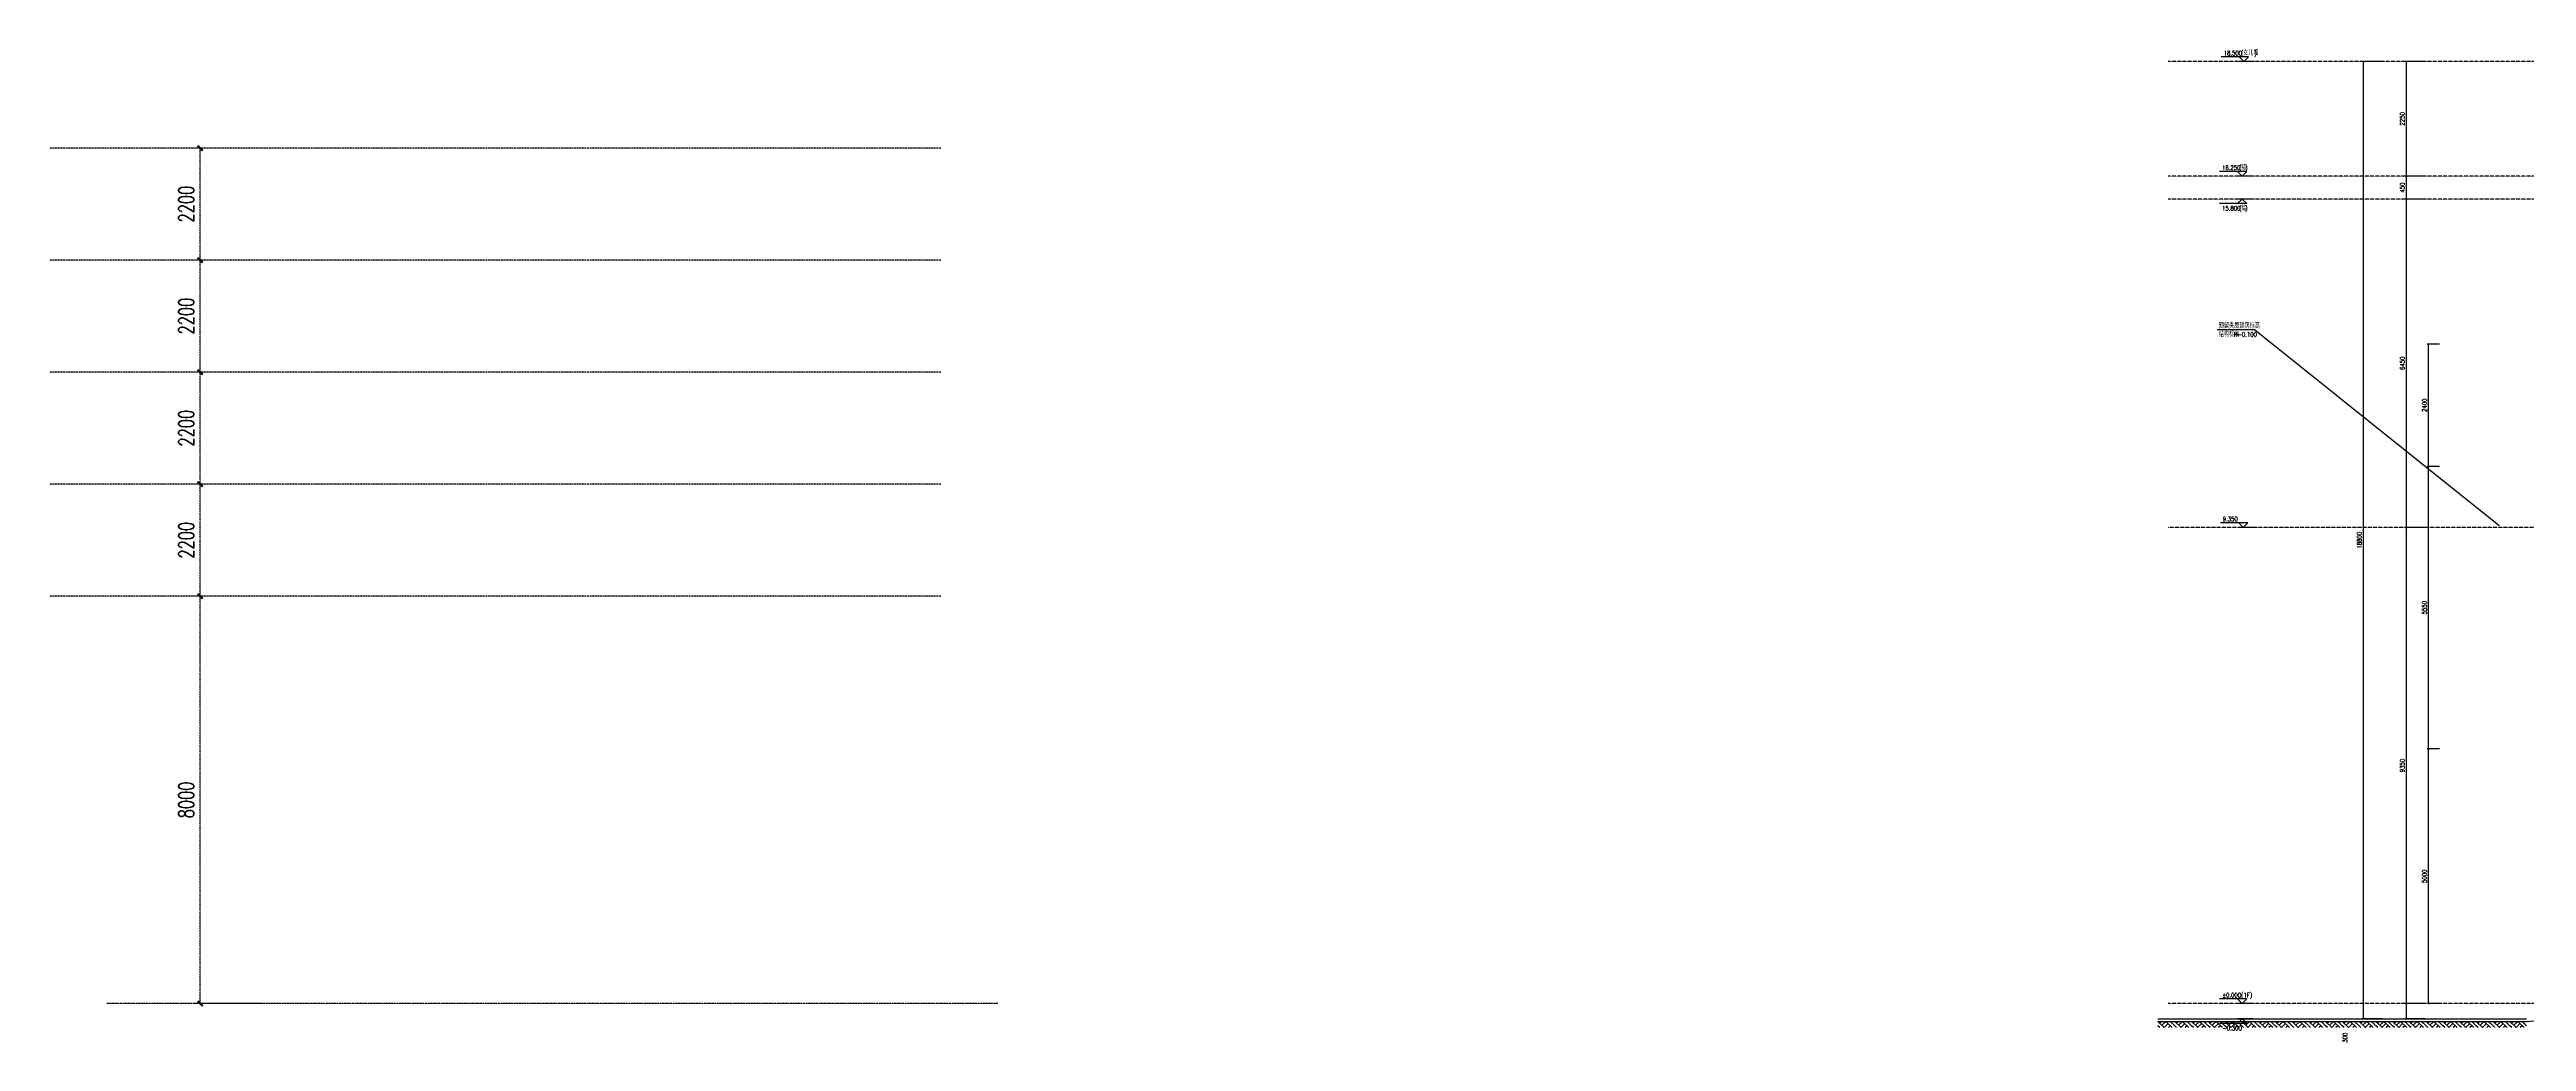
# Model space of a CAD drawing. Extents: x -1899985 to 1774885, y 556286 to 2175695.
# Drawn here: x -725660 to -676970, y 567515 to 586992 of the extents above; entities that cross this region are included whole.
import ezdxf

# ---------------------------------------------------------------- set-up
doc = ezdxf.new("R2010")
doc.units = 0
doc.header["$LTSCALE"] = 10
doc.header["$MEASUREMENT"] = 0
for name, pattern in [('20剖面图$0$__DASH', [0.35, 0.25, -0.1]), ('20剖面图$0$DASH', [0.35, 0.25, -0.1]), ('20剖面图$0$DOTE', [2.42, 2, -0.2, 0.02, -0.2])]:
    doc.linetypes.add(name, pattern=pattern)
doc.layers.get('Defpoints').update_dxf_attribs({"color": 210})
for name, color, linetype in [('20剖面图$0$A-AXIS-D', 1, 'Continuous'), ('20剖面图$0$A-AXIS-DOTE', 14, '20剖面图$0$DOTE'), ('20剖面图$0$A-AXIS-DP', 126, 'Continuous'), ('20剖面图$0$A-HATCH-2', 251, 'Continuous'), ('20剖面图$0$A-LIN-V', 9, 'Continuous'), ('20剖面图$0$AS-WALL', 40, 'Continuous'), ('20剖面图$0$DIM_ELEV', 3, 'Continuous'), ('20剖面图$0$PUB_TEXT', 7, 'Continuous'), ('A-LIN-V', 9, 'Continuous')]:
    doc.layers.add(name, color=color, linetype=linetype)
doc.layers.add('20剖面图$0$A-加建区域', color=47, linetype='Continuous', plot=False)
doc.styles.add('20剖面图$0$_TCH_DIM', font='SIMPLEX', dxfattribs={"bigfont": 'GBCBIG'})
doc.styles.add('20剖面图$0$_TCH_DIM_T3', font='SIMPLEX', dxfattribs={"width": 0.705882, "bigfont": 'GBCBIG'})
doc.styles.add('20剖面图$0$A-STANDARD', font='SIMPLEX', dxfattribs={"bigfont": 'GBCBIG'})
doc.dimstyles.new('20剖面图$0$_TCH_ARCH&&100', dxfattribs={"dimtxt": 297.5, "dimasz": 100, "dimexe": 100, "dimexo": 100, "dimgap": 126.25, "dimtad": 1, "dimdec": 0, "dimzin": 0, "dimdsep": 46, "dimtxsty": '20剖面图$0$_TCH_DIM_T3', "dimblk": '20剖面图$0$_ArchTick', "dimcen": 0.09, "dimclrt": 7, "dimazin": 2, "dimtfac": 1, "dimtdec": 0, "dimtix": 1, "dimtmove": 2, "dimatfit": 3, "dimfxl": 1, "dimtolj": 1, "dimtzin": 0, "dimarcsym": 0})
doc.dimstyles.new('20剖面图$0$_TCH_ARCH&&30', dxfattribs={"dimtxt": 89.25, "dimasz": 30, "dimexe": 30, "dimexo": 30, "dimgap": 37.875, "dimtad": 1, "dimdec": 0, "dimzin": 0, "dimdsep": 46, "dimtxsty": '20剖面图$0$_TCH_DIM_T3', "dimblk": '20剖面图$0$_ArchTick', "dimcen": 0.09, "dimclrt": 7, "dimazin": 2, "dimtfac": 1, "dimtdec": 0, "dimtix": 1, "dimtmove": 2, "dimatfit": 3, "dimfxl": 1, "dimtolj": 1, "dimtzin": 0, "dimarcsym": 0})

# ---------------------------------------------------------------- blocks, each defined once
blk = doc.blocks.new('20剖面图$0$_ArchTick')
at = {"color": 0, "linetype": 'ByBlock', "const_width": 0.4}
blk.add_lwpolyline([(-0.5, -0.5), (0.5, 0.5)], dxfattribs=at)
blk = doc.blocks.new('*D586')
at = {"layer": '20剖面图$0$A-AXIS-D', "color": 0, "linetype": '20剖面图$0$DASH', "lineweight": -2, "transparency": 16777216}
for p, q in [((-725165, 576257), (-726498, 576257)), ((-726398, 568257), (-726398, 576257)), ((-725165, 568257), (-726498, 568257))]:
    blk.add_line(p, q, dxfattribs=at)
at = {"layer": 'Defpoints', "color": 0, "linetype": '20剖面图$0$DASH', "transparency": 16777216}
for p in [(-726398, 576257), (-725065, 576257), (-725065, 568257)]:
    blk.add_point(p, dxfattribs=at)
at = {"layer": '20剖面图$0$A-AXIS-D', "color": 0, "linetype": '20剖面图$0$DASH', "lineweight": -2, "transparency": 16777216, "xscale": 100, "yscale": 100, "zscale": 100}
for p, rotation in [((-726398, 576257), 90), ((-726398, 568257), 270)]:
    blk.add_blockref('20剖面图$0$_ArchTick', p, dxfattribs=dict(at, rotation=rotation))
at = {"layer": '20剖面图$0$A-AXIS-D', "color": 7, "linetype": '20剖面图$0$DASH', "transparency": 16777216, "insert": (-726673, 572257), "char_height": 297.5, "attachment_point": 5, "rotation": 90, "style": '20剖面图$0$_TCH_DIM_T3'}
blk.add_mtext('\\A1;8000', dxfattribs=at)
blk = doc.blocks.new('*D587')
at = {"layer": '20剖面图$0$A-AXIS-D', "color": 0, "linetype": '20剖面图$0$DASH', "lineweight": -2, "transparency": 16777216}
for p, q in [((-725165, 578457), (-726498, 578457)), ((-726398, 576257), (-726398, 578457)), ((-725165, 576257), (-726498, 576257))]:
    blk.add_line(p, q, dxfattribs=at)
at = {"layer": 'Defpoints', "color": 0, "linetype": '20剖面图$0$DASH', "transparency": 16777216}
for p in [(-726398, 578457), (-725065, 578457), (-725065, 576257)]:
    blk.add_point(p, dxfattribs=at)
at = {"layer": '20剖面图$0$A-AXIS-D', "color": 0, "linetype": '20剖面图$0$DASH', "lineweight": -2, "transparency": 16777216, "xscale": 100, "yscale": 100, "zscale": 100}
for p, rotation in [((-726398, 578457), 90), ((-726398, 576257), 270)]:
    blk.add_blockref('20剖面图$0$_ArchTick', p, dxfattribs=dict(at, rotation=rotation))
at = {"layer": '20剖面图$0$A-AXIS-D', "color": 7, "linetype": '20剖面图$0$DASH', "transparency": 16777216, "insert": (-726673, 577357), "char_height": 297.5, "attachment_point": 5, "rotation": 90, "style": '20剖面图$0$_TCH_DIM_T3'}
blk.add_mtext('\\A1;2200', dxfattribs=at)
blk = doc.blocks.new('*D588')
at = {"layer": '20剖面图$0$A-AXIS-D', "color": 0, "linetype": '20剖面图$0$DASH', "lineweight": -2, "transparency": 16777216}
for p, q in [((-725165, 580657), (-726498, 580657)), ((-726398, 578457), (-726398, 580657)), ((-725165, 578457), (-726498, 578457))]:
    blk.add_line(p, q, dxfattribs=at)
at = {"layer": 'Defpoints', "color": 0, "linetype": '20剖面图$0$DASH', "transparency": 16777216}
for p in [(-726398, 580657), (-725065, 580657), (-725065, 578457)]:
    blk.add_point(p, dxfattribs=at)
at = {"layer": '20剖面图$0$A-AXIS-D', "color": 0, "linetype": '20剖面图$0$DASH', "lineweight": -2, "transparency": 16777216, "xscale": 100, "yscale": 100, "zscale": 100}
for p, rotation in [((-726398, 580657), 90), ((-726398, 578457), 270)]:
    blk.add_blockref('20剖面图$0$_ArchTick', p, dxfattribs=dict(at, rotation=rotation))
at = {"layer": '20剖面图$0$A-AXIS-D', "color": 7, "linetype": '20剖面图$0$DASH', "transparency": 16777216, "insert": (-726673, 579557), "char_height": 297.5, "attachment_point": 5, "rotation": 90, "style": '20剖面图$0$_TCH_DIM_T3'}
blk.add_mtext('\\A1;2200', dxfattribs=at)
blk = doc.blocks.new('*D589')
at = {"layer": '20剖面图$0$A-AXIS-D', "color": 0, "linetype": '20剖面图$0$DASH', "lineweight": -2, "transparency": 16777216}
for p, q in [((-725165, 582857), (-726498, 582857)), ((-726398, 580657), (-726398, 582857)), ((-725165, 580657), (-726498, 580657))]:
    blk.add_line(p, q, dxfattribs=at)
at = {"layer": 'Defpoints', "color": 0, "linetype": '20剖面图$0$DASH', "transparency": 16777216}
for p in [(-726398, 582857), (-725065, 582857), (-725065, 580657)]:
    blk.add_point(p, dxfattribs=at)
at = {"layer": '20剖面图$0$A-AXIS-D', "color": 0, "linetype": '20剖面图$0$DASH', "lineweight": -2, "transparency": 16777216, "xscale": 100, "yscale": 100, "zscale": 100}
for p, rotation in [((-726398, 582857), 90), ((-726398, 580657), 270)]:
    blk.add_blockref('20剖面图$0$_ArchTick', p, dxfattribs=dict(at, rotation=rotation))
at = {"layer": '20剖面图$0$A-AXIS-D', "color": 7, "linetype": '20剖面图$0$DASH', "transparency": 16777216, "insert": (-726673, 581757), "char_height": 297.5, "attachment_point": 5, "rotation": 90, "style": '20剖面图$0$_TCH_DIM_T3'}
blk.add_mtext('\\A1;2200', dxfattribs=at)
blk = doc.blocks.new('*D590')
at = {"layer": '20剖面图$0$A-AXIS-D', "color": 0, "linetype": '20剖面图$0$DASH', "lineweight": -2, "transparency": 16777216}
for p, q in [((-725165, 585057), (-726498, 585057)), ((-726398, 582857), (-726398, 585057)), ((-725165, 582857), (-726498, 582857))]:
    blk.add_line(p, q, dxfattribs=at)
at = {"layer": 'Defpoints', "color": 0, "linetype": '20剖面图$0$DASH', "transparency": 16777216}
for p in [(-726398, 585057), (-725065, 585057), (-725065, 582857)]:
    blk.add_point(p, dxfattribs=at)
at = {"layer": '20剖面图$0$A-AXIS-D', "color": 0, "linetype": '20剖面图$0$DASH', "lineweight": -2, "transparency": 16777216, "xscale": 100, "yscale": 100, "zscale": 100}
for p, rotation in [((-726398, 585057), 90), ((-726398, 582857), 270)]:
    blk.add_blockref('20剖面图$0$_ArchTick', p, dxfattribs=dict(at, rotation=rotation))
at = {"layer": '20剖面图$0$A-AXIS-D', "color": 7, "linetype": '20剖面图$0$DASH', "transparency": 16777216, "insert": (-726673, 583957), "char_height": 297.5, "attachment_point": 5, "rotation": 90, "style": '20剖面图$0$_TCH_DIM_T3'}
blk.add_mtext('\\A1;2200', dxfattribs=at)
blk = doc.blocks.new('*D153')
at = {"layer": '20剖面图$0$A-AXIS-D', "color": 0, "lineweight": -2, "transparency": 16777216}
for p, q in [((-678958, 568257), (-679358, 568257)), ((-679328, 567957), (-679328, 568257)), ((-678958, 567957), (-679358, 567957))]:
    blk.add_line(p, q, dxfattribs=at)
at = {"layer": 'Defpoints', "color": 0, "transparency": 16777216}
for p in [(-679328, 568257), (-678928, 568257), (-678928, 567957)]:
    blk.add_point(p, dxfattribs=at)
at = {"layer": '20剖面图$0$A-AXIS-D', "color": 0, "lineweight": -2, "transparency": 16777216, "xscale": 30, "yscale": 30, "zscale": 30}
for p, rotation in [((-679328, 568257), 90), ((-679328, 567957), 270)]:
    blk.add_blockref('20剖面图$0$_ArchTick', p, dxfattribs=dict(at, rotation=rotation))
at = {"layer": '20剖面图$0$A-AXIS-D', "color": 7, "transparency": 16777216, "insert": (-680536, 567587), "char_height": 89.2, "attachment_point": 5, "rotation": 90, "style": '20剖面图$0$_TCH_DIM_T3'}
blk.add_mtext('\\A1;300', dxfattribs=at)
blk = doc.blocks.new('*D154')
at = {"layer": '20剖面图$0$A-AXIS-D', "color": 0, "lineweight": -2, "transparency": 16777216}
for p, q in [((-678958, 577607), (-679358, 577607)), ((-679328, 568257), (-679328, 577607)), ((-678958, 568257), (-679358, 568257))]:
    blk.add_line(p, q, dxfattribs=at)
at = {"layer": 'Defpoints', "color": 0, "transparency": 16777216}
for p in [(-679328, 577607), (-678928, 577607), (-678928, 568257)]:
    blk.add_point(p, dxfattribs=at)
at = {"layer": '20剖面图$0$A-AXIS-D', "color": 0, "lineweight": -2, "transparency": 16777216, "xscale": 30, "yscale": 30, "zscale": 30}
for p, rotation in [((-679328, 577607), 90), ((-679328, 568257), 270)]:
    blk.add_blockref('20剖面图$0$_ArchTick', p, dxfattribs=dict(at, rotation=rotation))
at = {"layer": '20剖面图$0$A-AXIS-D', "color": 7, "transparency": 16777216, "insert": (-679411, 572932), "char_height": 89.2, "attachment_point": 5, "rotation": 90, "style": '20剖面图$0$_TCH_DIM_T3'}
blk.add_mtext('\\A1;9350', dxfattribs=at)
blk = doc.blocks.new('*D155')
at = {"layer": '20剖面图$0$A-AXIS-D', "color": 0, "lineweight": -2, "transparency": 16777216}
for p, q in [((-678958, 584057), (-679358, 584057)), ((-679328, 577607), (-679328, 584057)), ((-678958, 577607), (-679358, 577607))]:
    blk.add_line(p, q, dxfattribs=at)
at = {"layer": 'Defpoints', "color": 0, "transparency": 16777216}
for p in [(-679328, 584057), (-678928, 584057), (-678928, 577607)]:
    blk.add_point(p, dxfattribs=at)
at = {"layer": '20剖面图$0$A-AXIS-D', "color": 0, "lineweight": -2, "transparency": 16777216, "xscale": 30, "yscale": 30, "zscale": 30}
for p, rotation in [((-679328, 584057), 90), ((-679328, 577607), 270)]:
    blk.add_blockref('20剖面图$0$_ArchTick', p, dxfattribs=dict(at, rotation=rotation))
at = {"layer": '20剖面图$0$A-AXIS-D', "color": 7, "transparency": 16777216, "insert": (-679411, 580832), "char_height": 89.2, "attachment_point": 5, "rotation": 90, "style": '20剖面图$0$_TCH_DIM_T3'}
blk.add_mtext('\\A1;6450', dxfattribs=at)
blk = doc.blocks.new('*D156')
at = {"layer": '20剖面图$0$A-AXIS-D', "color": 0, "lineweight": -2, "transparency": 16777216}
for p, q in [((-678958, 584507), (-679358, 584507)), ((-679328, 584057), (-679328, 584507)), ((-678958, 584057), (-679358, 584057))]:
    blk.add_line(p, q, dxfattribs=at)
at = {"layer": 'Defpoints', "color": 0, "transparency": 16777216}
for p in [(-679328, 584507), (-678928, 584507), (-678928, 584057)]:
    blk.add_point(p, dxfattribs=at)
at = {"layer": '20剖面图$0$A-AXIS-D', "color": 0, "lineweight": -2, "transparency": 16777216, "xscale": 30, "yscale": 30, "zscale": 30}
for p, rotation in [((-679328, 584507), 90), ((-679328, 584057), 270)]:
    blk.add_blockref('20剖面图$0$_ArchTick', p, dxfattribs=dict(at, rotation=rotation))
at = {"layer": '20剖面图$0$A-AXIS-D', "color": 7, "transparency": 16777216, "insert": (-679411, 584282), "char_height": 89.2, "attachment_point": 5, "rotation": 90, "style": '20剖面图$0$_TCH_DIM_T3'}
blk.add_mtext('\\A1;450', dxfattribs=at)
blk = doc.blocks.new('*D157')
at = {"layer": '20剖面图$0$A-AXIS-D', "color": 0, "lineweight": -2, "transparency": 16777216}
for p, q in [((-678958, 586757), (-679358, 586757)), ((-679328, 584507), (-679328, 586757)), ((-678958, 584507), (-679358, 584507))]:
    blk.add_line(p, q, dxfattribs=at)
at = {"layer": 'Defpoints', "color": 0, "transparency": 16777216}
for p in [(-679328, 586757), (-678928, 586757), (-678928, 584507)]:
    blk.add_point(p, dxfattribs=at)
at = {"layer": '20剖面图$0$A-AXIS-D', "color": 0, "lineweight": -2, "transparency": 16777216, "xscale": 30, "yscale": 30, "zscale": 30}
for p, rotation in [((-679328, 586757), 90), ((-679328, 584507), 270)]:
    blk.add_blockref('20剖面图$0$_ArchTick', p, dxfattribs=dict(at, rotation=rotation))
at = {"layer": '20剖面图$0$A-AXIS-D', "color": 7, "transparency": 16777216, "insert": (-679411, 585632), "char_height": 89.2, "attachment_point": 5, "rotation": 90, "style": '20剖面图$0$_TCH_DIM_T3'}
blk.add_mtext('\\A1;2250', dxfattribs=at)
blk = doc.blocks.new('*D158')
at = {"layer": '20剖面图$0$A-AXIS-D', "color": 0, "lineweight": -2, "transparency": 16777216}
for p, q in [((-679803, 586757), (-680203, 586757)), ((-680173, 567957), (-680173, 586757)), ((-679803, 567957), (-680203, 567957))]:
    blk.add_line(p, q, dxfattribs=at)
at = {"layer": 'Defpoints', "color": 0, "transparency": 16777216}
for p in [(-680173, 586757), (-679773, 586757), (-679773, 567957)]:
    blk.add_point(p, dxfattribs=at)
at = {"layer": '20剖面图$0$A-AXIS-D', "color": 0, "lineweight": -2, "transparency": 16777216, "xscale": 30, "yscale": 30, "zscale": 30}
for p, rotation in [((-680173, 586757), 90), ((-680173, 567957), 270)]:
    blk.add_blockref('20剖面图$0$_ArchTick', p, dxfattribs=dict(at, rotation=rotation))
at = {"layer": '20剖面图$0$A-AXIS-D', "color": 7, "transparency": 16777216, "insert": (-680256, 577357), "char_height": 89.2, "attachment_point": 5, "rotation": 90, "style": '20剖面图$0$_TCH_DIM_T3'}
blk.add_mtext('\\A1;18800', dxfattribs=at)
blk = doc.blocks.new('*D166')
at = {"layer": '20剖面图$0$A-AXIS-DP', "color": 0, "lineweight": -2, "transparency": 16777216}
for p, q in [((-678680, 573257), (-678923, 573257)), ((-678893, 568257), (-678893, 573257)), ((-678680, 568257), (-678923, 568257))]:
    blk.add_line(p, q, dxfattribs=at)
at = {"layer": 'Defpoints', "color": 0, "transparency": 16777216}
for p in [(-678893, 573257), (-678650, 573257), (-678650, 568257)]:
    blk.add_point(p, dxfattribs=at)
at = {"layer": '20剖面图$0$A-AXIS-DP', "color": 0, "lineweight": -2, "transparency": 16777216, "xscale": 30, "yscale": 30, "zscale": 30}
for p, rotation in [((-678893, 573257), 90), ((-678893, 568257), 270)]:
    blk.add_blockref('20剖面图$0$_ArchTick', p, dxfattribs=dict(at, rotation=rotation))
at = {"layer": '20剖面图$0$A-AXIS-DP', "color": 7, "transparency": 16777216, "insert": (-678976, 570757), "char_height": 89.2, "attachment_point": 5, "rotation": 90, "style": '20剖面图$0$_TCH_DIM_T3'}
blk.add_mtext('\\A1;5000', dxfattribs=at)
blk = doc.blocks.new('*D167')
at = {"layer": '20剖面图$0$A-AXIS-DP', "color": 0, "lineweight": -2, "transparency": 16777216}
for p, q in [((-678680, 578807), (-678923, 578807)), ((-678893, 573257), (-678893, 578807)), ((-678680, 573257), (-678923, 573257))]:
    blk.add_line(p, q, dxfattribs=at)
at = {"layer": 'Defpoints', "color": 0, "transparency": 16777216}
for p in [(-678893, 578807), (-678650, 578807), (-678650, 573257)]:
    blk.add_point(p, dxfattribs=at)
at = {"layer": '20剖面图$0$A-AXIS-DP', "color": 0, "lineweight": -2, "transparency": 16777216, "xscale": 30, "yscale": 30, "zscale": 30}
for p, rotation in [((-678893, 578807), 90), ((-678893, 573257), 270)]:
    blk.add_blockref('20剖面图$0$_ArchTick', p, dxfattribs=dict(at, rotation=rotation))
at = {"layer": '20剖面图$0$A-AXIS-DP', "color": 7, "transparency": 16777216, "insert": (-678976, 576032), "char_height": 89.2, "attachment_point": 5, "rotation": 90, "style": '20剖面图$0$_TCH_DIM_T3'}
blk.add_mtext('\\A1;5550', dxfattribs=at)
blk = doc.blocks.new('*D168')
at = {"layer": '20剖面图$0$A-AXIS-DP', "color": 0, "lineweight": -2, "transparency": 16777216}
for p, q in [((-678680, 581207), (-678923, 581207)), ((-678893, 578807), (-678893, 581207)), ((-678680, 578807), (-678923, 578807))]:
    blk.add_line(p, q, dxfattribs=at)
at = {"layer": 'Defpoints', "color": 0, "transparency": 16777216}
for p in [(-678893, 581207), (-678650, 581207), (-678650, 578807)]:
    blk.add_point(p, dxfattribs=at)
at = {"layer": '20剖面图$0$A-AXIS-DP', "color": 0, "lineweight": -2, "transparency": 16777216, "xscale": 30, "yscale": 30, "zscale": 30}
for p, rotation in [((-678893, 581207), 90), ((-678893, 578807), 270)]:
    blk.add_blockref('20剖面图$0$_ArchTick', p, dxfattribs=dict(at, rotation=rotation))
at = {"layer": '20剖面图$0$A-AXIS-DP', "color": 7, "transparency": 16777216, "insert": (-678976, 580007), "char_height": 89.2, "attachment_point": 5, "rotation": 90, "style": '20剖面图$0$_TCH_DIM_T3'}
blk.add_mtext('\\A1;2400', dxfattribs=at)
blk = doc.blocks.new('20剖面图$0$$LinePat$素土夯实')
at = {"color": 0}
for p, q in [((0, -210), (210, 0)), ((120, -300), (420, 0)), ((420, 0), (608, -188)), ((495, -300), (795, 0)), ((615, 0), (705, -90)), ((210, -210), (300, -300)), ((315, -105), (502, -293)), ((705, -300), (795, -210))]:
    blk.add_line(p, q, dxfattribs=at)
blk = doc.blocks.new('20剖面图$0$234234234234')
at = {"layer": '20剖面图$0$A-LIN-V', "linetype": '20剖面图$0$DASH'}
for points in [[(-711829.9, 585057.5), (-729359.9, 585057.5)], [(-711829.9, 582857.5), (-729359.9, 582857.5)], [(-711829.9, 580657.5), (-729359.9, 580657.5)], [(-711829.9, 578457.5), (-729359.9, 578457.5)], [(-711829.9, 576257.5), (-729359.9, 576257.5)], [(-710719.9, 568257.5), (-728249.9, 568257.5)]]:
    blk.add_lwpolyline(points, dxfattribs=at)
at = {"layer": '20剖面图$0$A-AXIS-D', "linetype": '20剖面图$0$DASH'}
for p1, p2, picture, middle in [((-725065.1, 582857.5), (-725065.1, 585057.5), '*D590', (-726673.5, 583957.5)), ((-725065.1, 580657.5), (-725065.1, 582857.5), '*D589', (-726673.5, 581757.5)), ((-725065.1, 578457.5), (-725065.1, 580657.5), '*D588', (-726673.5, 579557.5)), ((-725065.1, 576257.5), (-725065.1, 578457.5), '*D587', (-726673.5, 577357.5)), ((-725065.1, 568257.5), (-725065.1, 576257.5), '*D586', (-726673.5, 572257.5))]:
    dim = blk.add_aligned_dim(p1=p1, p2=p2, distance=1333.3, dimstyle='20剖面图$0$_TCH_ARCH&&100', dxfattribs=at)
    dim.commit()
    dim.dimension.update_dxf_attribs({"geometry": picture, "text_midpoint": middle})
blk = doc.blocks.new('20剖面图')
at = {"layer": '20剖面图$0$A-AXIS-DOTE', "linetype": '20剖面图$0$__DASH', "ltscale": 2}
for p, q in [((-590152, 586757.5), (-684013.9, 586757.5)), ((-590152, 584507.5), (-684013.9, 584507.5)), ((-590152, 584057.5), (-684013.9, 584057.5)), ((-590152, 568257.5), (-684013.9, 568257.5))]:
    blk.add_line(p, q, dxfattribs=at)
at = {"layer": '20剖面图$0$A-加建区域'}
for p, q in [((-682316.6, 581488), (-683050, 581488)), ((-677510.1, 577645.1), (-682316.6, 581488)), ((-682446.6, 577697.5), (-682983, 577697.5)), ((-682536.6, 577607.5), (-682626.6, 577697.5)), ((-682326.6, 577607.5), (-682626.6, 577607.5)), ((-682536.6, 577607.5), (-682446.6, 577697.5))]:
    blk.add_line(p, q, dxfattribs=at)
at = {"layer": '20剖面图$0$A-加建区域', "linetype": '20剖面图$0$__DASH', "ltscale": 2}
blk.add_line((-592655, 577607.5), (-684013.9, 577607.5), dxfattribs=at)
at = {"layer": '20剖面图$0$A-加建区域', "const_width": 12}
blk.add_lwpolyline([(-677505.4, 577641.4, 1), (-677514.8, 577648.9, 1)], format="xyb", close=True, dxfattribs=at)
at = {"layer": '20剖面图$0$AS-WALL'}
for points in [[(-684213.9, 567907.5), (-676967.5, 567907.5), (-673965.2, 568157.5)], [(-684213.9, 567957.5), (-676970, 567957.5)]]:
    blk.add_lwpolyline(points, dxfattribs=at)
at = {"layer": '20剖面图$0$DIM_ELEV'}
for p, q in [((-682435.9, 586847.5), (-682972.3, 586847.5)), ((-682525.9, 586757.5), (-682615.9, 586847.5)), ((-682315.9, 586757.5), (-682615.9, 586757.5)), ((-682525.9, 586757.5), (-682435.9, 586847.5)), ((-682468.1, 584597.5), (-683004.5, 584597.5)), ((-682558.1, 584507.5), (-682648.1, 584597.5)), ((-682348.1, 584507.5), (-682648.1, 584507.5)), ((-682558.1, 584507.5), (-682468.1, 584597.5)), ((-682468.1, 583967.5), (-683004.5, 583967.5)), ((-682558.1, 584057.5), (-682648.1, 583967.5)), ((-682348.1, 584057.5), (-682648.1, 584057.5)), ((-682558.1, 584057.5), (-682468.1, 583967.5)), ((-682468.1, 568347.5), (-683004.5, 568347.5)), ((-682558.1, 568257.5), (-682648.1, 568347.5)), ((-682348.1, 568257.5), (-682648.1, 568257.5)), ((-682558.1, 568257.5), (-682468.1, 568347.5)), ((-682468.1, 567867.5), (-683004.5, 567867.5)), ((-682558.1, 567957.5), (-682648.1, 567867.5)), ((-682348.1, 567957.5), (-682648.1, 567957.5)), ((-682558.1, 567957.5), (-682468.1, 567867.5))]:
    blk.add_line(p, q, dxfattribs=at)
at = {"layer": '20剖面图$0$A-HATCH-2', "xscale": -0.4143179717302979, "yscale": 0.4, "zscale": 0.4}
for p in [(-683884.5, 567907.5), (-683555.2, 567907.5), (-683225.8, 567907.5), (-682896.4, 567907.5), (-682567, 567907.5), (-682237.6, 567907.5), (-681908.2, 567907.5), (-681578.9, 567907.5), (-681249.5, 567907.5), (-680920.1, 567907.5), (-680590.7, 567907.5), (-680261.3, 567907.5), (-679932, 567907.5), (-679602.6, 567907.5), (-679273.2, 567907.5), (-678943.8, 567907.5), (-678614.4, 567907.5), (-678285, 567907.5), (-677955.7, 567907.5), (-677626.3, 567907.5), (-677296.9, 567907.5), (-676967.5, 567907.5)]:
    blk.add_blockref('20剖面图$0$$LinePat$素土夯实', p, dxfattribs=at)
at = {"layer": '20剖面图$0$A-LIN-V'}
blk.add_blockref('20剖面图$0$234234234234', (3700, 0), dxfattribs=at)
at = {"layer": '20剖面图$0$PUB_TEXT', "width": 0.705882}
for s, height, style, p in [('18.500', 89.25, '20剖面图$0$_TCH_DIM', (-682921.3, 586879)), ('(', 89.2, '20剖面图$0$_TCH_DIM', (-682582.3, 586879)), (')', 89.2, '20剖面图$0$_TCH_DIM', (-682319.2, 586879)), ('16.250', 89.25, '20剖面图$0$_TCH_DIM', (-682953.5, 584629)), ('(', 89.2, '20剖面图$0$_TCH_DIM', (-682614.5, 584629)), (')', 89.2, '20剖面图$0$_TCH_DIM', (-682498.7, 584629)), ('15.800', 89.25, '20剖面图$0$_TCH_DIM', (-682953.5, 583831)), ('(', 89.2, '20剖面图$0$_TCH_DIM', (-682614.5, 583831)), (')', 89.2, '20剖面图$0$_TCH_DIM', (-682498.7, 583831)), ('H-0.100', 89.25, '20剖面图$0$A-STANDARD', (-682723.6, 581351.5)), ('9.350', 89.25, '20剖面图$0$A-STANDARD', (-682941.6, 577729)), ('%%P0.000', 89.25, '20剖面图$0$_TCH_DIM', (-682947.5, 568379)), ('(1F)', 89.25, '20剖面图$0$_TCH_DIM', (-682578.5, 568379)), ('-0.300', 89.25, '20剖面图$0$_TCH_DIM', (-682947.5, 567731))]:
    blk.add_text(s, height=height, dxfattribs=dict(at, style=style)).set_placement(p)
at = {"layer": '20剖面图$0$PUB_TEXT'}
for s, height, style, p in [('女儿墙', 101.28, '20剖面图$0$_TCH_DIM', (-682540.3, 586879)), ('结', 101.3, '20剖面图$0$_TCH_DIM', (-682572.5, 584629)), ('结', 101.3, '20剖面图$0$_TCH_DIM', (-682572.5, 583831)), ('结构标高', 101.28, '20剖面图$0$A-STANDARD', (-683018.5, 581351.5)), ('预留夹层建筑标高', 101.28, '20剖面图$0$A-STANDARD', (-683018.5, 581519.5))]:
    blk.add_text(s, height=height, dxfattribs=dict(at, style=style)).set_placement(p)
at = {"layer": '20剖面图$0$A-AXIS-D'}
for p1, p2, picture, middle in [((-679773.1, 567957.5), (-679773.1, 586757.5), '*D158', (-680255.6, 577357.5)), ((-678928.1, 584507.5), (-678928.1, 586757.5), '*D157', (-679410.6, 585632.5)), ((-678928.1, 584057.5), (-678928.1, 584507.5), '*D156', (-679410.6, 584282.5)), ((-678928.1, 577607.5), (-678928.1, 584057.5), '*D155', (-679410.6, 580832.5)), ((-678928.1, 568257.5), (-678928.1, 577607.5), '*D154', (-679410.6, 572932.5))]:
    dim = blk.add_aligned_dim(p1=p1, p2=p2, distance=400, dimstyle='20剖面图$0$_TCH_ARCH&&30', dxfattribs=at)
    dim.commit()
    dim.dimension.update_dxf_attribs({"geometry": picture, "text_midpoint": middle})
dim = blk.add_linear_dim(base=(-679328.1, 568257.5), p1=(-678928.1, 567957.5), p2=(-678928.1, 568257.5), angle=90, dimstyle='20剖面图$0$_TCH_ARCH&&30', dxfattribs=at)
dim.commit()
dim.dimension.update_dxf_attribs({"geometry": '*D153', "text_midpoint": (-680536.4, 567587.5), "dimtype": 161})
at = {"layer": '20剖面图$0$A-AXIS-DP'}
for p1, p2, picture, middle in [((-678650, 578807.5), (-678650, 581207.5), '*D168', (-678975.9, 580007.5)), ((-678650, 573257.5), (-678650, 578807.5), '*D167', (-678975.9, 576032.5)), ((-678650, 568257.5), (-678650, 573257.5), '*D166', (-678975.9, 570757.5))]:
    dim = blk.add_aligned_dim(p1=p1, p2=p2, distance=243.4, dimstyle='20剖面图$0$_TCH_ARCH&&30', dxfattribs=at)
    dim.commit()
    dim.dimension.update_dxf_attribs({"geometry": picture, "text_midpoint": middle})

msp = doc.modelspace()

# ---------------------------------------------------------------- block references
at = {"layer": 'A-LIN-V'}
msp.add_blockref('20剖面图', (0, 0), dxfattribs=at)

doc.saveas('drawing.dxf')
